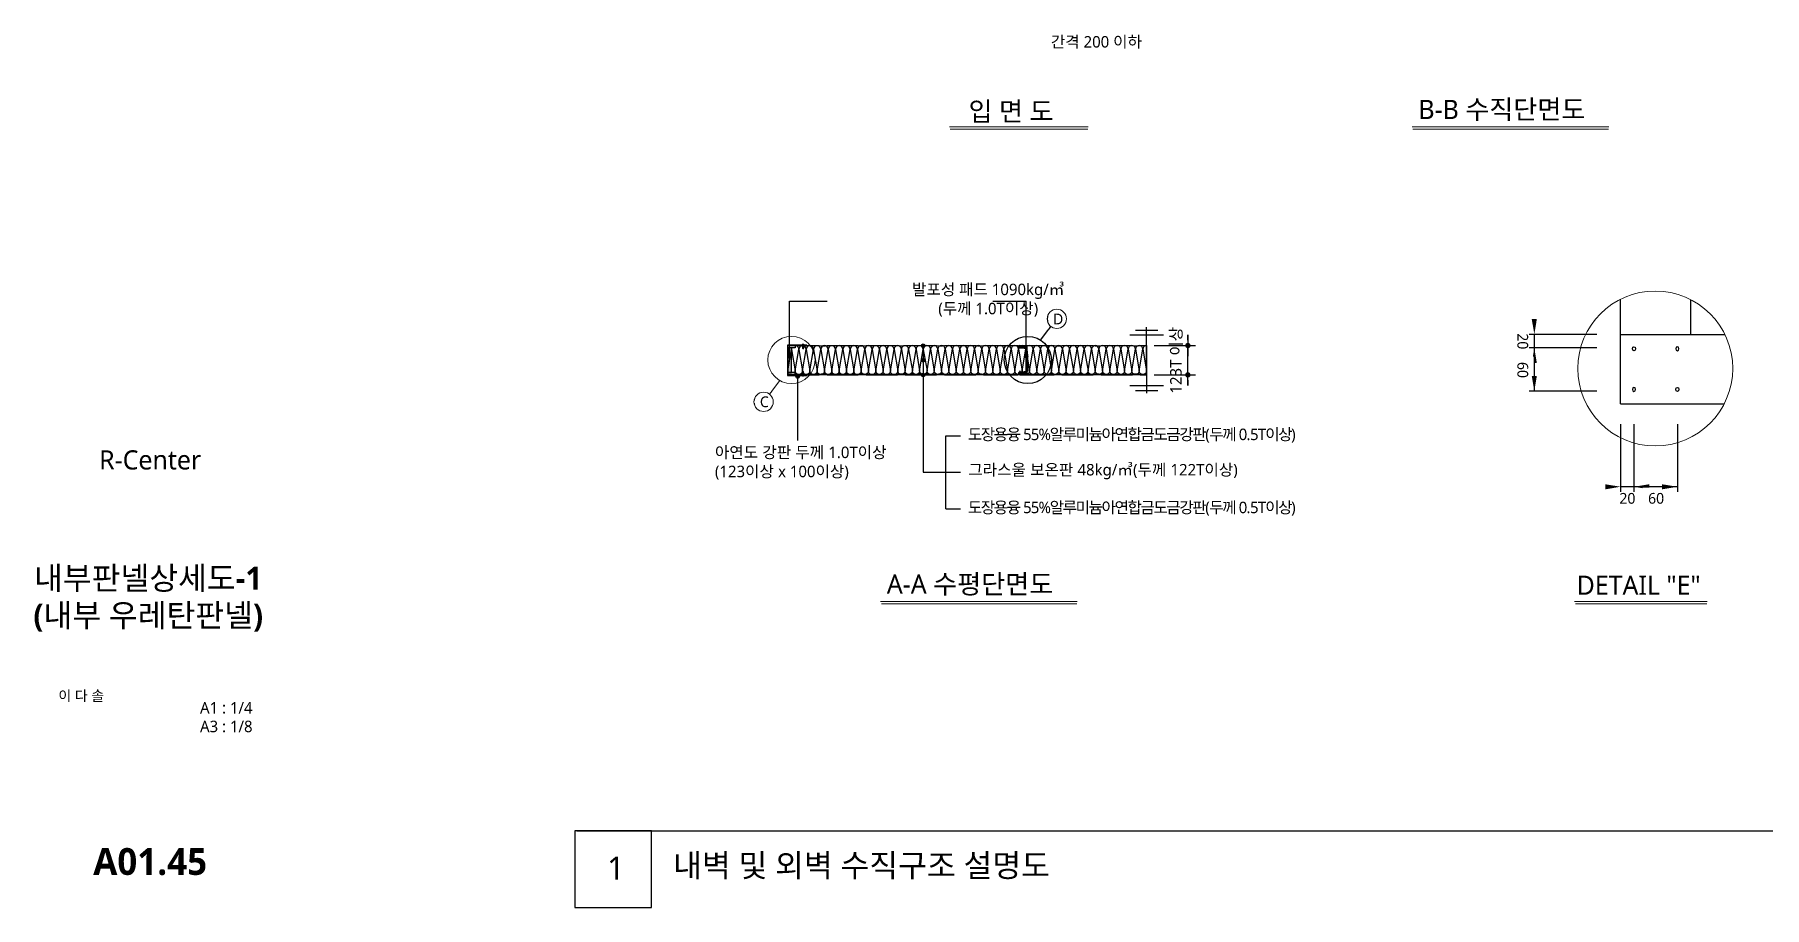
# Model space of a CAD drawing. Header units: millimetres. Extents: x -1365 to 31821, y 84 to 2865.
# Drawn here: x 16441 to 18250, y 84 to 997 of the extents above; entities that cross this region are included whole.
import ezdxf
from ezdxf.enums import TextEntityAlignment as Align

# ---------------------------------------------------------------- set-up
doc = ezdxf.new("R2010")
doc.units = ezdxf.units.MM
doc.header["$LTSCALE"] = 10
doc.linetypes.add('CEN', pattern=[62, 60, -1, 0, -1])
doc.layers.get('DEFPOINTS').update_dxf_attribs({"color": 137})
for name, color, linetype in [('DIM', 7, 'Continuous'), ('SHT', 5, 'Continuous'), ('SYM-LEAD', 6, 'Continuous'), ('symbol', 7, 'Continuous'), ('SYP_BOLT', 9, 'Continuous'), ('SYP_FACE', 6, 'Continuous'), ('SYP_FLASHING', 5, 'Continuous'), ('SYP_HATCH', 9, 'Continuous'), ('SYP_INSUL', 252, 'Continuous'), ('SYP_LEADER', 7, 'Continuous'), ('SYP_PANEL', 2, 'Continuous'), ('SYP_TEXT', 3, 'Continuous'), ('TEXT', 3, 'Continuous'), ('TITLE', 7, 'Continuous')]:
    doc.layers.add(name, color=color, linetype=linetype)
doc.styles.add('SY PANEL', font='malgun.ttf')
doc.styles.add('SY맑은고딕', font='malgun.ttf', dxfattribs={"height": 100})
doc.styles.add('맑은고딕', font='malgun.ttf')
doc.styles.add('맑은고딕B', font='malgunbd.ttf')
doc.styles.add('스타일1', font='malgun.ttf')
doc.dimstyles.new('GAUN-8', dxfattribs={"dimscale": 8, "dimtxt": 1.5, "dimasz": 0.7, "dimexe": 1, "dimexo": 1, "dimgap": 0.5, "dimtad": 1, "dimdec": 0, "dimzin": 1, "dimdsep": 46, "dimlunit": 6, "dimtxsty": '맑은고딕', "dimblk": 'CJDOT', "dimcen": 0.09, "dimdle": 1, "dimclrd": 256, "dimclre": 256, "dimclrt": 3, "dimadec": 0, "dimazin": 0, "dimtfac": 1, "dimtdec": 0, "dimtix": 1, "dimtmove": 2, "dimatfit": 3, "dimfxl": 1, "dimtolj": 1, "dimtzin": 1, "dimarcsym": 0})

# ---------------------------------------------------------------- blocks, each defined once
blk = doc.blocks.new('TITLE')
at = {"layer": 'TITLE', "style": '스타일1'}
for tag, height, p in [('동명칭', 6, (776.77, -457.26)), ('SCALE-A1', 3, (797.5, -522)), ('SCALE-A3', 3, (797.5, -527)), ('DATA', 3, (797.5, -540))]:
    blk.add_attdef(tag, text='', height=height, dxfattribs=at).set_placement(p, align=Align.MIDDLE)
for tag, height, p in [('TITLE1', 6, (776.5, -479.4)), ('TITLE4', 6, (776.5, -484.39)), ('TITLE2', 6, (776.5, -489)), ('TITLE5', 6, (776.5, -493.99)), ('TITLE3', 6, (776.5, -498.7)), ('NAME-1', 3, (760.16, -517.5)), ('NAME-2', 3, (760.16, -526.5)), ('A0.00', 7, (776.5, -561))]:
    blk.add_attdef(tag, text='', height=height, dxfattribs=at).set_placement(p, align=Align.MIDDLE_CENTER)
blk = doc.blocks.new('CJDOT')
blk.add_line((-2, 0), (2, 0))
at = {"const_width": 0.5}
blk.add_lwpolyline([(-0.25, 0, 1), (0.25, 0, 1)], format="xyb", close=True, dxfattribs=at)
blk = doc.blocks.new('*D309')
at = {"layer": 'DEFPOINTS', "color": 0, "transparency": 16777216}
for p in [(17603.6, 671.6), (17646.8, 671.6), (17603.6, 640.9)]:
    blk.add_point(p, dxfattribs=at)
at = {"layer": 'DIM', "lineweight": -2, "transparency": 16777216}
for p, q in [((17611.6, 671.6), (17654.8, 671.6)), ((17646.8, 677.2), (17646.8, 682.8)), ((17646.8, 640.9), (17646.8, 671.6)), ((17611.6, 640.9), (17654.8, 640.9)), ((17646.8, 635.3), (17646.8, 629.7))]:
    blk.add_line(p, q, dxfattribs=at)
at = {"layer": 'DIM', "lineweight": -2, "transparency": 16777216, "xscale": 5.6, "yscale": 5.6, "zscale": 5.6}
for p, rotation in [((17646.8, 671.6), 270), ((17646.8, 640.9), 90)]:
    blk.add_blockref('CJDOT', p, dxfattribs=dict(at, rotation=rotation))
at = {"layer": 'DIM', "color": 3, "transparency": 16777216, "insert": (17634.9, 656.2), "char_height": 12, "attachment_point": 5, "rotation": 90, "style": '맑은고딕'}
blk.add_mtext('\\A1;123T 이상', dxfattribs=at)
blk = doc.blocks.new('피스')
at = {"layer": 'SYP_BOLT'}
for p, q in [((3294.9, 2296.5), (3294.9, 2295.7)), ((3294.9, 2295.7), (3302.9, 2295.7)), ((3297, 2297.4), (3296.8, 2297.6)), ((3297.2, 2297.3), (3297, 2297.4)), ((3297.4, 2297.3), (3297.2, 2297.3)), ((3297.2, 2295.7), (3297.2, 2294.4)), ((3297.2, 2293.9), (3297.2, 2293.3)), ((3297.2, 2292.9), (3297.2, 2292.3)), ((3297.2, 2291.9), (3297.2, 2291.3)), ((3297.2, 2290.8), (3297.2, 2290.2)), ((3297.2, 2289.8), (3297.2, 2289.2)), ((3297.2, 2288.8), (3297.2, 2288.2)), ((3297.2, 2287.7), (3297.2, 2282.7)), ((3297.6, 2297.3), (3297.4, 2297.3)), ((3297.9, 2297.4), (3297.6, 2297.3)), ((3298.1, 2297.5), (3297.9, 2297.4)), ((3298.2, 2297.5), (3298.1, 2297.5)), ((3298.4, 2297.5), (3298.2, 2297.5)), ((3298.4, 2297.4), (3298.4, 2297.5)), ((3298.5, 2297.3), (3298.4, 2297.4)), ((3298.5, 2297.2), (3298.5, 2297.3)), ((3298.5, 2297.1), (3298.5, 2297.2)), ((3298.5, 2296.9), (3298.5, 2297.1)), ((3298.5, 2296.7), (3298.5, 2296.9)), ((3298.5, 2296.5), (3298.5, 2296.7)), ((3298.5, 2296.4), (3298.5, 2296.5)), ((3298.6, 2296.3), (3298.5, 2296.4)), ((3298.7, 2296.2), (3298.6, 2296.3)), ((3298.8, 2296.2), (3298.7, 2296.2)), ((3298.9, 2296.1), (3298.8, 2296.2)), ((3299, 2296.2), (3298.9, 2296.1)), ((3299.2, 2296.2), (3299, 2296.2)), ((3299.3, 2296.4), (3299.2, 2296.3)), ((3299.2, 2296.3), (3299.2, 2296.2)), ((3299.4, 2297.4), (3299.3, 2297.3)), ((3299.3, 2297.3), (3299.3, 2297.2)), ((3299.3, 2297.2), (3299.3, 2297.1)), ((3299.3, 2297.1), (3299.3, 2296.9)), ((3299.3, 2296.9), (3299.4, 2296.7)), ((3299.4, 2296.7), (3299.3, 2296.5)), ((3299.3, 2296.5), (3299.3, 2296.4)), ((3299.5, 2297.5), (3299.4, 2297.4)), ((3299.6, 2297.5), (3299.5, 2297.5)), ((3299.8, 2297.5), (3299.6, 2297.5)), ((3300, 2297.4), (3299.8, 2297.5)), ((3300.2, 2297.3), (3300, 2297.4)), ((3300.4, 2297.3), (3300.2, 2297.3)), ((3300.7, 2297.3), (3300.4, 2297.3)), ((3300.6, 2295.7), (3300.6, 2294.9)), ((3300.6, 2294.5), (3300.6, 2293.8)), ((3300.6, 2293.4), (3300.6, 2292.8)), ((3300.6, 2292.4), (3300.6, 2291.8)), ((3300.6, 2291.4), (3300.6, 2290.7)), ((3300.6, 2290.3), (3300.6, 2289.7)), ((3300.6, 2289.3), (3300.6, 2288.7)), ((3300.6, 2288.2), (3300.6, 2287.6)), ((3300.6, 2287.2), (3300.6, 2286.6)), ((3300.6, 2286.2), (3300.6, 2282.7)), ((3300.9, 2297.4), (3300.7, 2297.3)), ((3301.1, 2297.6), (3300.9, 2297.4)), ((3302.9, 2295.7), (3302.9, 2296.5))]:
    blk.add_line(p, q, dxfattribs=at)
at = {"layer": 'SYP_BOLT', "linetype": 'Continuous'}
for p, q in [((3296.8, 2294.2), (3297.2, 2294.4)), ((3296.8, 2294.2), (3301, 2293.6)), ((3296.8, 2294.1), (3301, 2293.6)), ((3296.8, 2294.1), (3297.2, 2293.9)), ((3296.8, 2293.2), (3297.2, 2293.3)), ((3296.8, 2293.2), (3301, 2292.6)), ((3296.8, 2293.1), (3301, 2292.5)), ((3296.8, 2293.1), (3297.2, 2292.9)), ((3296.8, 2292.1), (3297.2, 2292.3)), ((3296.8, 2292.1), (3301, 2291.6)), ((3296.8, 2292), (3301, 2291.5)), ((3296.8, 2292), (3297.2, 2291.9)), ((3296.8, 2291.1), (3297.2, 2291.3)), ((3296.8, 2291.1), (3301, 2290.5)), ((3296.8, 2291), (3301, 2290.5)), ((3296.8, 2291), (3297.2, 2290.8)), ((3296.8, 2290.1), (3297.2, 2290.2)), ((3296.8, 2290.1), (3301, 2289.5)), ((3296.8, 2290), (3301, 2289.4)), ((3296.8, 2290), (3297.2, 2289.8)), ((3296.8, 2289), (3297.2, 2289.2)), ((3296.8, 2289), (3301, 2288.5)), ((3296.8, 2288.9), (3301, 2288.4)), ((3296.8, 2288.9), (3297.2, 2288.8)), ((3296.8, 2288), (3297.2, 2288.2)), ((3296.8, 2288), (3301, 2287.4)), ((3296.8, 2287.9), (3301, 2287.4)), ((3296.8, 2287.9), (3297.2, 2287.7)), ((3296.8, 2286.9), (3297.2, 2287.1)), ((3296.8, 2286.9), (3297.2, 2286.9)), ((3296.8, 2286.9), (3297.2, 2286.8)), ((3296.8, 2286.9), (3297.2, 2286.7)), ((3297.2, 2294.4), (3300.6, 2293.8)), ((3297.2, 2293.9), (3300.6, 2293.4)), ((3297.2, 2293.3), (3300.6, 2292.8)), ((3297.2, 2292.9), (3300.6, 2292.4)), ((3297.2, 2292.3), (3300.6, 2291.8)), ((3297.2, 2291.9), (3300.6, 2291.4)), ((3297.2, 2291.3), (3300.6, 2290.7)), ((3297.2, 2290.8), (3300.6, 2290.3)), ((3297.2, 2290.2), (3300.6, 2289.7)), ((3297.2, 2289.8), (3300.6, 2289.3)), ((3297.2, 2289.2), (3300.6, 2288.7)), ((3297.2, 2288.8), (3300.6, 2288.2)), ((3297.2, 2288.2), (3300.6, 2287.6)), ((3297.2, 2287.7), (3300.6, 2287.2)), ((3297.2, 2287.7), (3299.1, 2283.7)), ((3297.2, 2282.7), (3298.7, 2279.8)), ((3297.5, 2287.1), (3300.6, 2286.6)), ((3297.7, 2286.8), (3301, 2286.4)), ((3297.7, 2286.7), (3301, 2286.3)), ((3297.8, 2286.6), (3300.6, 2286.2)), ((3298.9, 2295), (3301, 2294.7)), ((3298.9, 2295), (3300.6, 2294.9)), ((3298.9, 2294.9), (3301, 2294.6)), ((3298.9, 2294.9), (3300.6, 2294.5)), ((3299.2, 2279.8), (3300.6, 2282.7)), ((3301, 2294.7), (3300.6, 2294.9)), ((3301, 2294.6), (3300.6, 2294.5)), ((3301, 2293.7), (3300.6, 2293.8)), ((3301, 2293.6), (3300.6, 2293.4)), ((3301, 2292.6), (3300.6, 2292.8)), ((3301, 2292.6), (3300.6, 2292.4)), ((3301, 2291.6), (3300.6, 2291.8)), ((3301, 2291.5), (3300.6, 2291.4)), ((3301, 2290.6), (3300.6, 2290.7)), ((3301, 2290.5), (3300.6, 2290.3)), ((3301, 2289.5), (3300.6, 2289.7)), ((3301, 2289.4), (3300.6, 2289.3)), ((3301, 2288.5), (3300.6, 2288.7)), ((3301, 2288.4), (3300.6, 2288.2)), ((3301, 2287.5), (3300.6, 2287.6)), ((3301, 2287.4), (3300.6, 2287.2)), ((3301, 2286.4), (3300.6, 2286.6)), ((3301, 2286.3), (3300.6, 2286.2))]:
    blk.add_line(p, q, dxfattribs=at)
at = {"layer": 'SYP_BOLT', "linetype": 'CEN'}
blk.add_line((3298.9, 2300.5), (3298.9, 2278), dxfattribs=at)
at = {"layer": 'SYP_BOLT'}
for centre, radius, start, end in [((3297.1, 2294.9), 2.68, 96.12038, 143.09613), ((3298.9, 2290), 7.87, 74.20502, 105.79498), ((3300.8, 2294.9), 2.68, 36.90387, 83.87962)]:
    blk.add_arc(centre, radius, start, end, dxfattribs=at)
at = {"layer": 'SYP_BOLT', "linetype": 'Continuous'}
for centre, radius, start, end in [((3296.9, 2294.2), 0.0777, 150.07535, 220.13388), ((3296.9, 2293.1), 0.0777, 150.07535, 220.13388), ((3296.9, 2292.1), 0.0777, 150.07535, 220.13388), ((3296.9, 2291.1), 0.0777, 150.07535, 220.13388), ((3296.9, 2290), 0.0777, 150.07535, 220.13388), ((3296.9, 2289), 0.0777, 150.07535, 220.13388), ((3296.9, 2287.9), 0.0777, 150.07535, 220.13388), ((3296.9, 2286.9), 0.0777, 150.07535, 220.13388), ((3275, 2284.5), 24.1, 348.77857, 358.03647), ((3298.9, 2280.1), 0.387, 230.73084, 310.10647), ((3298.9, 2294.9), 0.0505, 110.68507, 229.27288), ((3298.7, 2281.6), 2.16, 31.05361, 80.12284), ((3300.9, 2294.7), 0.0777, 330.07535, 40.13388), ((3300.9, 2293.6), 0.0777, 330.07535, 40.13388), ((3300.9, 2292.6), 0.0777, 330.07535, 40.13388), ((3300.9, 2291.6), 0.0777, 330.07535, 40.13388), ((3300.9, 2290.5), 0.0777, 330.07535, 40.13388), ((3300.9, 2289.5), 0.0777, 330.07535, 40.13388), ((3300.9, 2288.5), 0.0777, 330.07535, 40.13388), ((3300.9, 2287.4), 0.0777, 330.07535, 40.13388), ((3300.9, 2286.4), 0.0777, 330.07535, 40.13388)]:
    blk.add_arc(centre, radius, start, end, dxfattribs=at)

msp = doc.modelspace()

# ---------------------------------------------------------------- hatches: boundary and pattern name
at = {"layer": 'SYM-LEAD'}
for points in [[(17371.9, 671.5, 1), (17368.3, 671.5, 1)], [(17371.9, 656.1, 1), (17368.3, 656.1, 1)], [(17240.7, 639.1, 1), (17237, 639.1, 1)], [(17371.9, 640.8, 1), (17368.3, 640.8, 1)]]:
    msp.add_hatch(color=256, dxfattribs=at).paths.add_polyline_path(points)
at = {"layer": 'SYP_HATCH', "lineweight": -3}
h = msp.add_hatch(color=252, dxfattribs=at)
h.dxf.hatch_style = 1
h.paths.add_polyline_path([(17228.6, 669.1), (17228.6, 643.4), (17232.4, 643.4), (17232.4, 669.1)])
h = msp.add_hatch(color=252, dxfattribs=at)
h.dxf.hatch_style = 1
h.paths.add_polyline_path([(17477.9, 665.7), (17477.9, 644.3), (17479.2, 644.3), (17479.2, 665.7)])
at = {"layer": 'SYP_LEADER', "lineweight": 5}
for points in [[(17232.3, 660.2, -1), (17228.7, 660.2, -1)], [(17479.8, 660.2, -1), (17476.1, 660.2, -1)]]:
    msp.add_hatch(color=256, dxfattribs=at).paths.add_polyline_path(points)

# ---------------------------------------------------------------- linework, layer by layer
at = {"lineweight": 15}
for p, q in [((17397.6, 900.4), (17542.5, 900.4)), ((17398.4, 897.9), (17542.2, 897.9)), ((17881.3, 900.4), (18086.9, 900.4)), ((17882.1, 897.9), (18086.5, 897.9)), ((17325.6, 404), (17531.2, 404)), ((17326.4, 401.4), (17530.8, 401.4)), ((18051.1, 404), (18189.6, 404)), ((18051.9, 401.4), (18189.2, 401.4))]:
    msp.add_line(p, q, dxfattribs=at)
msp.add_line((17007.9, 164), (19757.4, 164))
msp.add_lwpolyline([(17006, 84), (17086, 84), (17086, 164), (17006, 164)], close=True)
at = {"layer": 'SYM-LEAD'}
for p, q in [((17230.5, 660.2), (17230.5, 717.9)), ((17230.5, 717.9), (17269.7, 717.9)), ((17370.1, 671.5), (17370.1, 539)), ((17238.8, 639.1), (17238.8, 572.3)), ((17393.9, 500.8), (17393.9, 577.2)), ((17393.9, 577.2), (17409, 577.2)), ((17370.1, 539), (17393.9, 539)), ((17393.9, 539), (17409, 539)), ((17393.9, 500.8), (17409, 500.8))]:
    msp.add_line(p, q, dxfattribs=at)
for centre, radius in [((17370.1, 671.5), 1.83), ((17479.5, 656.5), 24.7), ((17370.1, 656.1), 1.83), ((17238.8, 639.1), 1.83), ((17370.1, 640.8), 1.83)]:
    msp.add_circle(centre, radius, dxfattribs=at)
at = {"layer": 'symbol', "color": 252, "ltscale": 10}
for p, q in [((17592, 687.7), (17615.3, 687.7)), ((17603.6, 640.9), (17603.6, 690.8)), ((17586, 682.8), (17621.2, 682.8)), ((17603.6, 671.6), (17603.6, 621.7)), ((17586, 629.7), (17621.2, 629.7)), ((17592, 624.7), (17615.3, 624.7))]:
    msp.add_line(p, q, dxfattribs=at)
at = {"layer": 'symbol', "color": 252, "lineweight": -3}
for points in [[(17228.6, 669.1), (17228.6, 643.4), (17232.4, 643.4), (17232.4, 669.1)], [(17477.9, 665.7), (17477.9, 644.3), (17479.2, 644.3), (17479.2, 665.7)]]:
    msp.add_lwpolyline(points, close=True, dxfattribs=at)
at = {"layer": 'SYP_BOLT'}
for centre, major_axis in [((18113.1, 668.2), (0, 2.15)), ((18158.5, 625.7), (0, -2.15))]:
    msp.add_ellipse(centre, major_axis=major_axis, ratio=0.754234, dxfattribs=at)
at = {"layer": 'SYP_BOLT', "extrusion": (0, 0, -1)}
for centre, major_axis in [((18158.5, 668.2), (0, 2.15)), ((18113.1, 625.7), (0, -2.15))]:
    msp.add_ellipse(centre, major_axis=major_axis, ratio=0.754234, dxfattribs=at)
at = {"layer": 'SYP_FACE'}
for p, q in [((17478.6, 671.4), (17478.6, 641.1)), ((17477.9, 647.1), (17477.9, 665.5))]:
    msp.add_line(p, q, dxfattribs=at)
at = {"layer": 'SYP_FLASHING'}
for p, q in [((17477.9, 644.9), (17477.9, 662.9)), ((17479.2, 662.7), (17479.2, 644.9))]:
    msp.add_line(p, q, dxfattribs=at)
msp.add_lwpolyline([(17228.6, 671.6), (17248.6, 671.6), (17248.6, 672.1), (17228.1, 672.1), (17228.1, 640.4), (17248.6, 640.4), (17248.6, 640.9), (17228.6, 640.9)], close=True, dxfattribs=at)
at = {"layer": 'SYP_HATCH', "color": 252, "lineweight": -3}
for points in [[(17228.6, 671.6), (17236.1, 671.6), (17236.1, 669.1), (17228.6, 669.1)], [(17228.6, 640.9), (17236.1, 640.9), (17236.1, 643.4), (17228.6, 643.4)]]:
    msp.add_lwpolyline(points, close=True, dxfattribs=at)
at = {"layer": 'SYP_INSUL', "lineweight": -3}
for points in [[(17229.1, 643.4, -0.110882), (17228.7, 645), (17232.5, 667.6, 0.103094), (17232.2, 669.1)], [(17232.8, 669.1, 0.103069), (17232.5, 667.6), (17236.3, 645, -0.111158), (17236, 643.4, -0.111158)], [(17603.6, 671.6, 0.414214), (17599.7, 667.8), (17603.6, 645.2, -1), (17595.9, 645.2), (17599.7, 667.8, 1), (17592.1, 667.8), (17595.9, 645.2, -1), (17588.3, 645.2), (17592.1, 667.8, 1), (17584.4, 667.8), (17588.3, 645.2, -1), (17580.6, 645.2), (17584.4, 667.8, 1), (17576.8, 667.8), (17580.6, 645.2, -1), (17573, 645.2), (17576.8, 667.8, 1), (17569.1, 667.8), (17573, 645.2, -1), (17565.3, 645.2), (17569.1, 667.8, 1), (17561.5, 667.8), (17565.3, 645.2, -1), (17557.7, 645.2), (17561.5, 667.8, 1), (17553.8, 667.7), (17557.7, 645.2, -1), (17550, 645.2), (17553.8, 667.7, 1), (17546.2, 667.7), (17550, 645.2, -1), (17542.4, 645.2), (17546.2, 667.7, 1), (17538.5, 667.7), (17542.4, 645.2, -1), (17534.7, 645.2), (17538.5, 667.7, 1), (17530.9, 667.7), (17534.7, 645.2, -1), (17527.1, 645.1), (17530.9, 667.7, 1), (17523.2, 667.7), (17527.1, 645.1, -1), (17519.4, 645.1), (17523.2, 667.7, 1), (17515.6, 667.7), (17519.4, 645.1, -1), (17511.8, 645.1), (17515.6, 667.7, 1), (17507.9, 667.7), (17511.8, 645.1, -1), (17504.1, 645.1), (17507.9, 667.7, 1), (17500.3, 667.7), (17504.1, 645.1, -1), (17496.5, 645.1), (17500.3, 667.7, 1), (17492.6, 667.7), (17496.5, 645.1, -1), (17488.8, 645.1), (17492.6, 667.7, 1), (17485, 667.7), (17488.8, 645.1, -1), (17481.2, 645.1), (17485, 667.7, 1), (17477.3, 667.7), (17481.2, 645.1, -1), (17473.5, 645.1), (17477.3, 667.7, 1), (17469.7, 667.7), (17473.5, 645.1, -1), (17465.9, 645.1), (17469.7, 667.7, 1), (17462, 667.7), (17465.9, 645.1, -1), (17458.2, 645.1), (17462, 667.7, 1), (17454.4, 667.7), (17458.2, 645.1, -1), (17450.6, 645.1), (17454.4, 667.7, 1), (17446.7, 667.7), (17450.6, 645.1, -1), (17442.9, 645.1), (17446.7, 667.7, 1), (17439.1, 667.7), (17442.9, 645.1, -1), (17435.3, 645.1), (17439.1, 667.7, 1), (17431.4, 667.7), (17435.3, 645.1, -1), (17427.6, 645.1), (17431.4, 667.7, 1), (17423.8, 667.7), (17427.6, 645.1, -1), (17420, 645.1), (17423.8, 667.7, 1), (17416.1, 667.7), (17420, 645.1, -1), (17412.3, 645.1), (17416.1, 667.7, 1), (17408.5, 667.7), (17412.3, 645.1, -1), (17404.7, 645.1), (17408.5, 667.7, 1), (17400.8, 667.7), (17404.7, 645.1, -1), (17397, 645.1), (17400.8, 667.7, 1), (17393.2, 667.7), (17397, 645.1, -1), (17389.4, 645.1), (17393.2, 667.7, 1), (17385.5, 667.7), (17389.4, 645.1, -1), (17381.7, 645.1), (17385.5, 667.7, 1), (17377.9, 667.7), (17381.7, 645.1, -1), (17374.1, 645.1), (17377.9, 667.7, 1), (17370.2, 667.6), (17374.1, 645.1, -1), (17366.4, 645.1), (17370.2, 667.6, 1), (17362.6, 667.6), (17366.4, 645.1, -1), (17358.8, 645.1), (17362.6, 667.6, 1), (17354.9, 667.6), (17358.8, 645.1, -1), (17351.1, 645.1), (17354.9, 667.6, 1), (17347.3, 667.6), (17351.1, 645.1, -1), (17343.5, 645), (17347.3, 667.6, 1), (17339.6, 667.6), (17343.5, 645, -1), (17335.8, 645), (17339.6, 667.6, 1), (17332, 667.6), (17335.8, 645, -1), (17328.1, 645), (17332, 667.6, 1), (17324.3, 667.6), (17328.1, 645, -1), (17320.5, 645), (17324.3, 667.6, 1), (17316.7, 667.6), (17320.5, 645, -1), (17312.8, 645), (17316.7, 667.6, 1), (17309, 667.6), (17312.8, 645, -1), (17305.2, 645), (17309, 667.6, 1), (17301.4, 667.6), (17305.2, 645, -1), (17297.5, 645), (17301.4, 667.6, 1), (17293.7, 667.6), (17297.5, 645, -1), (17289.9, 645), (17293.7, 667.6, 1), (17286.1, 667.6), (17289.9, 645, -1), (17282.2, 645), (17286.1, 667.6, 1), (17278.4, 667.6), (17282.2, 645, -1), (17274.6, 645), (17278.4, 667.6, 1), (17270.8, 667.6), (17274.6, 645, -1), (17266.9, 645), (17270.8, 667.6, 1), (17263.1, 667.6), (17266.9, 645, -1), (17259.3, 645), (17263.1, 667.6, 1), (17255.5, 667.6), (17259.3, 645, -1), (17251.6, 645), (17255.5, 667.6, 1), (17247.8, 667.6), (17251.6, 645, -1), (17244, 645), (17247.8, 667.6, 1), (17240.1, 667.6), (17244, 645, -1), (17236.3, 645), (17240.1, 667.6, 0.433289), (17236.1, 671.4, 0.433289)]]:
    msp.add_lwpolyline(points, format="xyb", dxfattribs=at)
at = {"layer": 'SYP_INSUL'}
msp.add_arc((17475, 645.4), 4.09, 180, 203.5417, dxfattribs=at)
at = {"layer": 'SYP_LEADER', "lineweight": 5}
for centre, radius in [((18135.4, 647.6), 81), ((17232.4, 656.5), 24.7), ((17230.5, 660.2), 1.83), ((17477.9, 660.2), 1.83)]:
    msp.add_circle(centre, radius, dxfattribs=at)
at = {"layer": 'SYP_PANEL', "lineweight": -3}
for p, q in [((18099.1, 610.7), (18099.1, 720)), ((18172.5, 683.2), (18172.5, 719.5)), ((18099.1, 683.2), (18208.1, 683.2)), ((18099.1, 610.7), (18207.4, 610.7))]:
    msp.add_line(p, q, dxfattribs=at)
at = {"layer": 'SYP_PANEL'}
for p, q in [((17471.1, 671.6), (17507, 671.6)), ((17507, 671.4), (17471.1, 671.4)), ((17471.1, 670), (17477.5, 670)), ((17477.5, 669.8), (17471.1, 669.8)), ((17507, 671.6), (17509, 671.2)), ((17509, 671), (17507, 671.4)), ((17509, 671.2), (17513.1, 671.2)), ((17513.2, 671), (17509, 671)), ((17513.1, 671.2), (17515.2, 671.6)), ((17515.2, 671.4), (17513.2, 671)), ((17515.2, 671.6), (17547.9, 671.6)), ((17547.9, 671.4), (17515.2, 671.4)), ((17547.9, 671.6), (17549.9, 671.2)), ((17549.9, 671), (17547.9, 671.4)), ((17549.9, 671.2), (17554, 671.2)), ((17554.1, 671), (17549.9, 671)), ((17554, 671.2), (17556.1, 671.6)), ((17556.1, 671.4), (17554.1, 671)), ((17556.1, 671.6), (17588.8, 671.6)), ((17588.8, 671.4), (17556.1, 671.4)), ((17588.8, 671.6), (17590.8, 671.2)), ((17590.8, 671), (17588.8, 671.4)), ((17590.8, 671.2), (17594.9, 671.2)), ((17595, 671), (17590.8, 671)), ((17594.9, 671.2), (17597, 671.6)), ((17597, 671.4), (17595, 671)), ((17597, 671.6), (17603.6, 671.6)), ((17603.6, 671.4), (17597, 671.4)), ((17478.4, 665.7), (17478.4, 668.9)), ((17478.6, 665.7), (17478.4, 665.7)), ((17478.6, 668.9), (17478.6, 665.7)), ((17477.5, 642.8), (17471.1, 642.8)), ((17471.1, 642.6), (17477.5, 642.6)), ((17507, 641.2), (17471.1, 641.2)), ((17471.1, 641), (17507, 641)), ((17478.4, 646.9), (17478.4, 643.6)), ((17478.6, 646.9), (17478.4, 646.9)), ((17478.6, 643.6), (17478.6, 646.9)), ((17509, 641.6), (17507, 641.2)), ((17507, 641), (17509, 641.4)), ((17513.2, 641.6), (17509, 641.6)), ((17509, 641.4), (17513.1, 641.4)), ((17513.1, 641.4), (17515.2, 641)), ((17515.2, 641.2), (17513.2, 641.6)), ((17547.9, 641.2), (17515.2, 641.2)), ((17515.2, 641), (17547.9, 641)), ((17549.9, 641.6), (17547.9, 641.2)), ((17547.9, 641), (17549.9, 641.4)), ((17554.1, 641.6), (17549.9, 641.6)), ((17549.9, 641.4), (17554, 641.4)), ((17554, 641.4), (17556.1, 641)), ((17556.1, 641.2), (17554.1, 641.6)), ((17588.8, 641.2), (17556.1, 641.2)), ((17556.1, 641), (17588.8, 641)), ((17590.8, 641.6), (17588.8, 641.2)), ((17588.8, 641), (17590.8, 641.4)), ((17595, 641.6), (17590.8, 641.6)), ((17590.8, 641.4), (17594.9, 641.4)), ((17594.9, 641.4), (17597, 641)), ((17597, 641.2), (17595, 641.6)), ((17603.6, 641.2), (17597, 641.2)), ((17597, 641), (17603.6, 641))]:
    msp.add_line(p, q, dxfattribs=at)
for points in [[(17228.6, 671.6), (17228.6, 671.6), (17261.4, 671.6), (17263.4, 671.2), (17267.5, 671.2), (17269.6, 671.6), (17302.3, 671.6), (17304.3, 671.2), (17308.4, 671.2), (17310.5, 671.6), (17343.2, 671.6), (17345.2, 671.2), (17349.3, 671.2), (17351.4, 671.6), (17384.1, 671.6), (17386.1, 671.2), (17390.2, 671.2), (17392.3, 671.6), (17425, 671.6), (17427, 671.2), (17431.1, 671.2), (17433.2, 671.6), (17468.9, 671.6, -0.414214), (17470, 670.6), (17470, 670, 0.414214), (17470.8, 669.1), (17473.2, 669.1), (17477.6, 668.4, -0.368919), (17478.2, 667.8), (17478.2, 665.5), (17477.9, 665.5), (17477.9, 667.8, 0.368919), (17477.6, 668.2), (17473.2, 668.9), (17470.8, 668.9, -0.414214), (17469.8, 670), (17469.8, 670.6, 0.414214), (17468.9, 671.4), (17433.2, 671.4), (17431.1, 671), (17427, 671), (17425, 671.4), (17392.3, 671.4), (17390.2, 671), (17386.1, 671), (17384.1, 671.4), (17351.4, 671.4), (17349.3, 671), (17345.2, 671), (17343.2, 671.4), (17310.5, 671.4), (17308.4, 671), (17304.3, 671), (17302.3, 671.4), (17269.6, 671.4), (17267.5, 671), (17263.4, 671), (17261.4, 671.4), (17228.7, 671.4), (17228.6, 671.4)], [(17228.6, 641), (17228.6, 641), (17261.4, 641), (17263.4, 641.4), (17267.5, 641.4), (17269.6, 641), (17302.3, 641), (17304.3, 641.4), (17308.4, 641.4), (17310.5, 641), (17343.2, 641), (17345.2, 641.4), (17349.3, 641.4), (17351.4, 641), (17384.1, 641), (17386.1, 641.4), (17390.2, 641.4), (17392.3, 641), (17425, 641), (17427, 641.4), (17431.1, 641.4), (17433.2, 641), (17468.9, 641, 0.414214), (17470, 642), (17470, 642.6, -0.414214), (17470.8, 643.4), (17473.2, 643.4), (17477.6, 644.1, 0.368919), (17478.2, 644.7), (17478.2, 647.1), (17477.9, 647.1), (17477.9, 644.7, -0.368919), (17477.6, 644.3), (17473.2, 643.6), (17470.8, 643.6, 0.414214), (17469.8, 642.6), (17469.8, 642, -0.414214), (17468.9, 641.2), (17433.2, 641.2), (17431.1, 641.6), (17427, 641.6), (17425, 641.2), (17392.3, 641.2), (17390.2, 641.6), (17386.1, 641.6), (17384.1, 641.2), (17351.4, 641.2), (17349.3, 641.6), (17345.2, 641.6), (17343.2, 641.2), (17310.5, 641.2), (17308.4, 641.6), (17304.3, 641.6), (17302.3, 641.2), (17269.6, 641.2), (17267.5, 641.6), (17263.4, 641.6), (17261.4, 641.2), (17228.7, 641.2), (17228.6, 641.2)]]:
    msp.add_lwpolyline(points, format="xyb", dxfattribs=at)
for centre, radius, start, end in [((17471.1, 670.7), 0.92, 90, 270), ((17471.1, 670.7), 0.716, 90, 270), ((17477.5, 668.9), 1.02, 0, 90), ((17477.5, 668.9), 0.818, 0, 90), ((17471.1, 641.9), 0.92, 90, 270), ((17471.1, 641.9), 0.716, 90, 270), ((17477.5, 643.6), 0.818, 270, 0), ((17477.5, 643.6), 1.02, 270, 0)]:
    msp.add_arc(centre, radius, start, end, dxfattribs=at)

# ---------------------------------------------------------------- block references
at = {"layer": 'SYP_BOLT', "xscale": 0.25, "yscale": 0.25, "zscale": 0.25}
msp.add_blockref('피스', (16419.8, 98.2), dxfattribs=at)
at = {"layer": 'SYP_BOLT', "xscale": -0.25, "yscale": 0.25, "zscale": 0.25, "rotation": 180}
msp.add_blockref('피스', (16419.8, 1214.2), dxfattribs=at)
at = {"layer": 'TEXT'}
ref = msp.add_blockref('TITLE', (13456, 0), dxfattribs=dict(at, xscale=4.000000000000002, yscale=4.000000000000002, zscale=4.000000000000002))
ref.add_attrib('TITLE2', '내부판넬상세도-1', dxfattribs={"layer": 'SHT', "color": 4, "height": 24, "style": '맑은고딕B'}).set_placement((16560, 428.3), align=Align.MIDDLE_CENTER)
ref.add_attrib('TITLE3', '(내부 우레탄판넬)', dxfattribs={"layer": 'SHT', "color": 4, "height": 24, "style": '맑은고딕B'}).set_placement((16560, 389.5), align=Align.MIDDLE_CENTER)
ref.add_attrib('NAME-1', '이 다 솔', dxfattribs={"color": 3, "height": 10.8, "style": '맑은고딕'}).set_placement((16466, 305.3), align=Align.MIDDLE_LEFT)
ref.add_attrib('SCALE-A1', 'A1 : 1/4', dxfattribs={"layer": 'SHT', "color": 3, "height": 12, "style": '맑은고딕'}).set_placement((16641.6, 292.7), align=Align.MIDDLE)
ref.add_attrib('SCALE-A3', 'A3 : 1/8', dxfattribs={"layer": 'SHT', "color": 3, "height": 12, "style": '맑은고딕'}).set_placement((16641.6, 273.2), align=Align.MIDDLE)
ref.add_attrib('A0.00', 'A01.45', dxfattribs={"layer": 'SHT', "color": 4, "height": 28, "style": '맑은고딕B'}).set_placement((16562, 132), align=Align.MIDDLE_CENTER)

# ---------------------------------------------------------------- texts
at = {"layer": 'DIM', "insert": (17991.1, 684.4), "char_height": 11.25, "attachment_point": 7, "rotation": 270, "style": 'SY PANEL', "bg_fill": 2}
msp.add_mtext('20', dxfattribs=at)
at = {"layer": 'DIM', "insert": (18097.9, 506), "char_height": 11.25, "attachment_point": 7, "style": 'SY PANEL', "bg_fill": 2}
msp.add_mtext('20', dxfattribs=at)
at = {"layer": 'SYP_TEXT', "style": 'SY맑은고딕'}
for s, p in [('입 면 도', (17417.5, 906.5)), ('B-B 수직단면도', (17887.8, 908.5)), ('A-A 수평단면도', (17332.1, 412.1)), ('DETAIL "E"', (18053.2, 410.9))]:
    msp.add_text(s, height=20, dxfattribs=at).set_placement(p)
at = {"layer": 'TEXT', "color": 3, "style": '스타일1'}
msp.add_text('간격 200 이하', height=12, dxfattribs=at).set_placement((17503.6, 983.2))
at = {"layer": 'TEXT', "style": '스타일1'}
msp.add_text('R-Center', height=20, dxfattribs=at).set_placement((16562, 552), align=Align.MIDDLE_CENTER)
for s, p in [('1', (17039.8, 113.1)), ('내벽 및 외벽 수직구조 설명도', (17108.7, 115.9))]:
    msp.add_text(s, height=24, dxfattribs=at).set_placement(p)
at = {"layer": 'TEXT', "color": 3, "insert": (17356.4, 736.3), "char_height": 12, "attachment_point": 1, "style": '스타일1', "bg_fill": 2}
msp.add_mtext('\\pxqc;발포성 패드 1090kg/㎥ \\P(두께 1.0T이상)', dxfattribs=at)

# ---------------------------------------------------------------- dimensions: what is measured, and where the dimension line sits
at = {"layer": 'DIM'}
dim = msp.add_linear_dim(base=(17646.8, 671.6), p1=(17603.6, 640.9), p2=(17603.6, 671.6), angle=90, text='123T 이상', dimstyle='GAUN-8', dxfattribs=at)
dim.commit()
dim.dimension.update_dxf_attribs({"geometry": '*D309', "text_midpoint": (17634.9, 656.2)})

# ---------------------------------------------------------------- next in the draw order: linework, layer by layer
for p, q in [((18074.4, 683.2), (18003.7, 683.2)), ((18074.4, 669.2), (18003.7, 669.2)), ((18074.4, 669.2), (18003.7, 669.2)), ((18009, 669.2), (18009, 683.2)), ((18099.1, 589.3), (18099.1, 518.6)), ((18113.1, 589.3), (18113.1, 518.6)), ((18113.1, 589.3), (18113.1, 518.6)), ((18113.1, 523.9), (18099.1, 523.9))]:
    msp.add_line(p, q, dxfattribs=at)
for points in [[(18011.6, 699.2), (18006.3, 699.2), (18009, 683.2)], [(18011.6, 653.2), (18006.3, 653.2), (18009, 669.2)], [(18083.1, 526.5), (18083.1, 521.2), (18099.1, 523.9)], [(18129.1, 526.5), (18129.1, 521.2), (18113.1, 523.9)]]:
    msp.add_solid(points, dxfattribs=at)
at = {"layer": 'SYM-LEAD'}
for p in [(17442.9, 717.9), (17477.9, 660.2)]:
    msp.add_line(p, (17477.9, 717.9), dxfattribs=at)

# ---------------------------------------------------------------- next in the draw order: texts
at = {"layer": 'SYP_LEADER', "lineweight": 5, "char_height": 11.2, "attachment_point": 7, "style": 'SY PANEL', "bg_fill": 2}
for s, insert in [('D', (17505.9, 693.7)), ('C', (17199.4, 607))]:
    msp.add_mtext(s, dxfattribs=dict(at, insert=insert))
at = {"layer": 'TEXT', "color": 3, "char_height": 12, "attachment_point": 1, "style": '스타일1', "bg_fill": 2}
for s, insert in [('{\\T0.9;도장용융 55%알루미늄아연합금도금강판(두께 0.5T이상)}', (17416.7, 584.7)), ('{\\f굴림|b0|i0|c129|p50;아연도 강판 두께 }1.0T{\\f굴림|b0|i0|c129|p50;이상}\\P(123{\\f굴림|b0|i0|c129|p50;이상 }x 100{\\f굴림|b0|i0|c129|p50;이상})', (17152.4, 565.9)), ('{\\f굴림|b0|i0|c129|p50;그라스울 보온판 }48kg/{\\f굴림|b0|i0|c129|p50;㎥}({\\f굴림|b0|i0|c129|p50;두께 }122T{\\f굴림|b0|i0|c129|p50;이상})', (17417.3, 547.7)), ('{\\T0.9;도장용융 55%알루미늄아연합금도금강판(두께 0.5T이상)}', (17416.7, 508.3))]:
    msp.add_mtext(s, dxfattribs=dict(at, insert=insert))

# ---------------------------------------------------------------- next in the draw order: linework, layer by layer
at = {"layer": 'SYM-LEAD'}
msp.add_line((17492.8, 677.3), (17503.7, 691.5), dxfattribs=at)
at = {"layer": 'SYP_LEADER', "lineweight": 5}
msp.add_line((17209.4, 620.8), (17220.3, 635), dxfattribs=at)
for centre in [(17509.8, 699.5), (17203.3, 612.7)]:
    msp.add_circle(centre, 10.1, dxfattribs=at)

# ---------------------------------------------------------------- next in the draw order: texts
at = {"layer": 'DIM', "insert": (17991.1, 654.4), "char_height": 11.25, "attachment_point": 7, "rotation": 270, "style": 'SY PANEL', "bg_fill": 2}
msp.add_mtext('60', dxfattribs=at)
at = {"layer": 'DIM', "insert": (18127.9, 506), "char_height": 11.25, "attachment_point": 7, "style": 'SY PANEL', "bg_fill": 2}
msp.add_mtext('60', dxfattribs=at)

# ---------------------------------------------------------------- next in the draw order: linework, layer by layer
at = {"layer": 'DIM'}
for p, q in [((18009, 623.8), (18009, 669.2)), ((18074.4, 623.8), (18003.7, 623.8)), ((18158.5, 589.3), (18158.5, 518.6)), ((18158.5, 523.9), (18113.1, 523.9))]:
    msp.add_line(p, q, dxfattribs=at)
for points in [[(18011.6, 639.8), (18006.3, 639.8), (18009, 623.8)], [(18142.5, 526.5), (18142.5, 521.2), (18158.5, 523.9)]]:
    msp.add_solid(points, dxfattribs=at)

doc.saveas('drawing.dxf')
